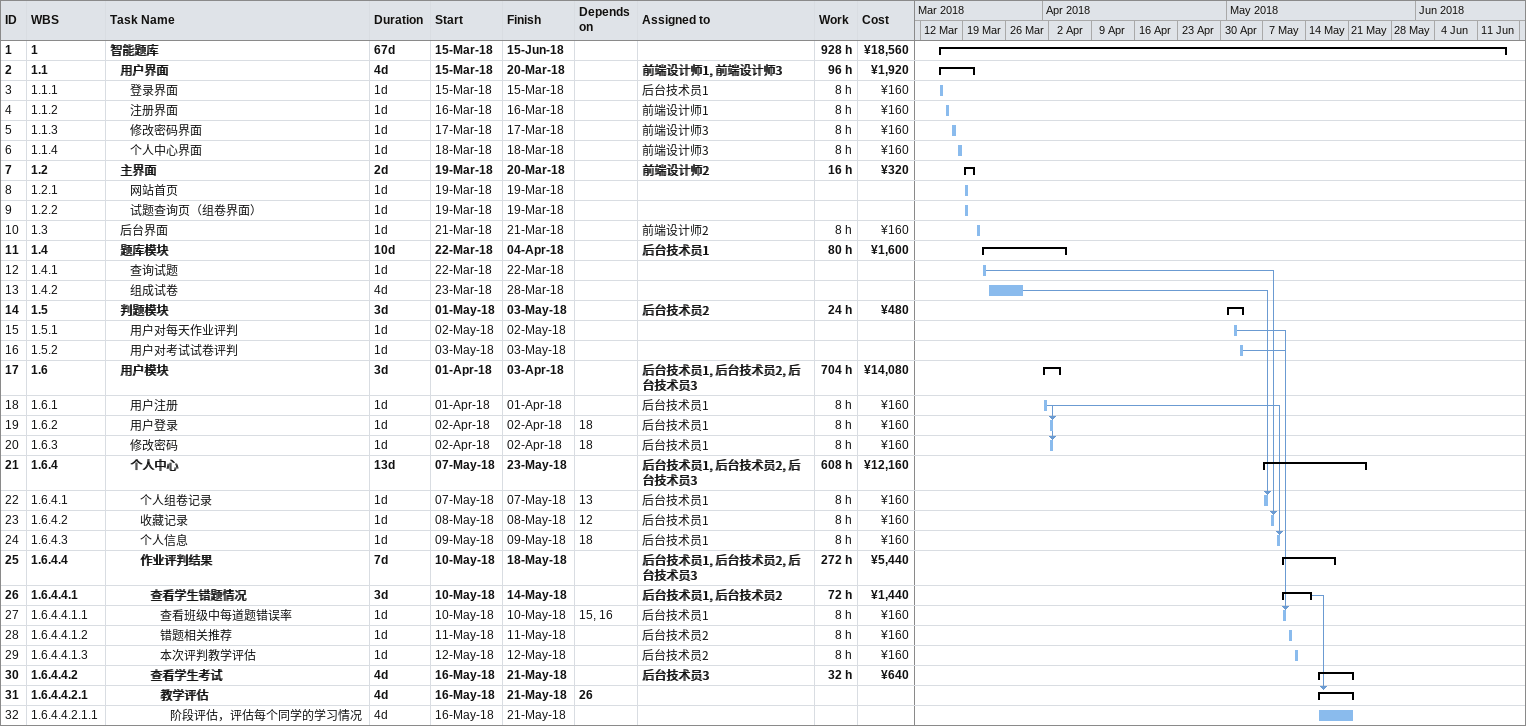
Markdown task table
| ID | WBS | Task | Duration | Start | Finish | Predecessors | Resources | Work (h) | Cost (¥) |
|---|---|---|---|---|---|---|---|---|---|
| 1 | 1 | **智能题库** | 67d | 2018-03-15 | 2018-06-15 |  |  | 928 | 18560 |
| 2 | 1.1 | **用户界面** | 4d | 2018-03-15 | 2018-03-20 |  | 前端设计师1, 前端设计师3 | 96 | 1920 |
| 3 | 1.1.1 | 登录界面 | 1d | 2018-03-15 | 2018-03-15 |  | 后台技术员1 | 8 | 160 |
| 4 | 1.1.2 | 注册界面 | 1d | 2018-03-16 | 2018-03-16 |  | 前端设计师1 | 8 | 160 |
| 5 | 1.1.3 | 修改密码界面 | 1d | 2018-03-17 | 2018-03-17 |  | 前端设计师3 | 8 | 160 |
| 6 | 1.1.4 | 个人中心界面 | 1d | 2018-03-18 | 2018-03-18 |  | 前端设计师3 | 8 | 160 |
| 7 | 1.2 | **主界面** | 2d | 2018-03-19 | 2018-03-20 |  | 前端设计师2 | 16 | 320 |
| 8 | 1.2.1 | 网站首页 | 1d | 2018-03-19 | 2018-03-19 |  |  |  |  |
| 9 | 1.2.2 | 试题查询页（组卷界面） | 1d | 2018-03-19 | 2018-03-19 |  |  |  |  |
| 10 | 1.3 | 后台界面 | 1d | 2018-03-21 | 2018-03-21 |  | 前端设计师2 | 8 | 160 |
| 11 | 1.4 | **题库模块** | 10d | 2018-03-22 | 2018-04-04 |  | 后台技术员1 | 80 | 1600 |
| 12 | 1.4.1 | 查询试题 | 1d | 2018-03-22 | 2018-03-22 |  |  |  |  |
| 13 | 1.4.2 | 组成试卷 | 4d | 2018-03-23 | 2018-03-28 |  |  |  |  |
| 14 | 1.5 | **判题模块** | 3d | 2018-05-01 | 2018-05-03 |  | 后台技术员2 | 24 | 480 |
| 15 | 1.5.1 | 用户对每天作业评判 | 1d | 2018-05-02 | 2018-05-02 |  |  |  |  |
| 16 | 1.5.2 | 用户对考试试卷评判 | 1d | 2018-05-03 | 2018-05-03 |  |  |  |  |
| 17 | 1.6 | **用户模块** | 3d | 2018-04-01 | 2018-04-03 |  | 后台技术员1, 后台技术员2, 后台技术员3 | 704 | 14080 |
| 18 | 1.6.1 | 用户注册 | 1d | 2018-04-01 | 2018-04-01 |  | 后台技术员1 | 8 | 160 |
| 19 | 1.6.2 | 用户登录 | 1d | 2018-04-02 | 2018-04-02 | 18 | 后台技术员1 | 8 | 160 |
| 20 | 1.6.3 | 修改密码 | 1d | 2018-04-02 | 2018-04-02 | 18 | 后台技术员1 | 8 | 160 |
| 21 | 1.6.4 | **个人中心** | 13d | 2018-05-07 | 2018-05-23 |  | 后台技术员1, 后台技术员2, 后台技术员3 | 608 | 12160 |
| 22 | 1.6.4.1 | 个人组卷记录 | 1d | 2018-05-07 | 2018-05-07 | 13 | 后台技术员1 | 8 | 160 |
| 23 | 1.6.4.2 | 收藏记录 | 1d | 2018-05-08 | 2018-05-08 | 12 | 后台技术员1 | 8 | 160 |
| 24 | 1.6.4.3 | 个人信息 | 1d | 2018-05-09 | 2018-05-09 | 18 | 后台技术员1 | 8 | 160 |
| 25 | 1.6.4.4 | **作业评判结果** | 7d | 2018-05-10 | 2018-05-18 |  | 后台技术员1, 后台技术员2, 后台技术员3 | 272 | 5440 |
| 26 | 1.6.4.4.1 | **查看学生错题情况** | 3d | 2018-05-10 | 2018-05-14 |  | 后台技术员1, 后台技术员2 | 72 | 1440 |
| 27 | 1.6.4.4.1.1 | 查看班级中每道题错误率 | 1d | 2018-05-10 | 2018-05-10 | 15, 16 | 后台技术员1 | 8 | 160 |
| 28 | 1.6.4.4.1.2 | 错题相关推荐 | 1d | 2018-05-11 | 2018-05-11 |  | 后台技术员2 | 8 | 160 |
| 29 | 1.6.4.4.1.3 | 本次评判教学评估 | 1d | 2018-05-12 | 2018-05-12 |  | 后台技术员2 | 8 | 160 |
| 30 | 1.6.4.4.2 | **查看学生考试** | 4d | 2018-05-16 | 2018-05-21 |  | 后台技术员3 | 32 | 640 |
| 31 | 1.6.4.4.2.1 | **教学评估** | 4d | 2018-05-16 | 2018-05-21 | 26 |  |  |  |
| 32 | 1.6.4.4.2.1.1 | 阶段评估，评估每个同学的学习情况 | 4d | 2018-05-16 | 2018-05-21 |  |  |  |  |
